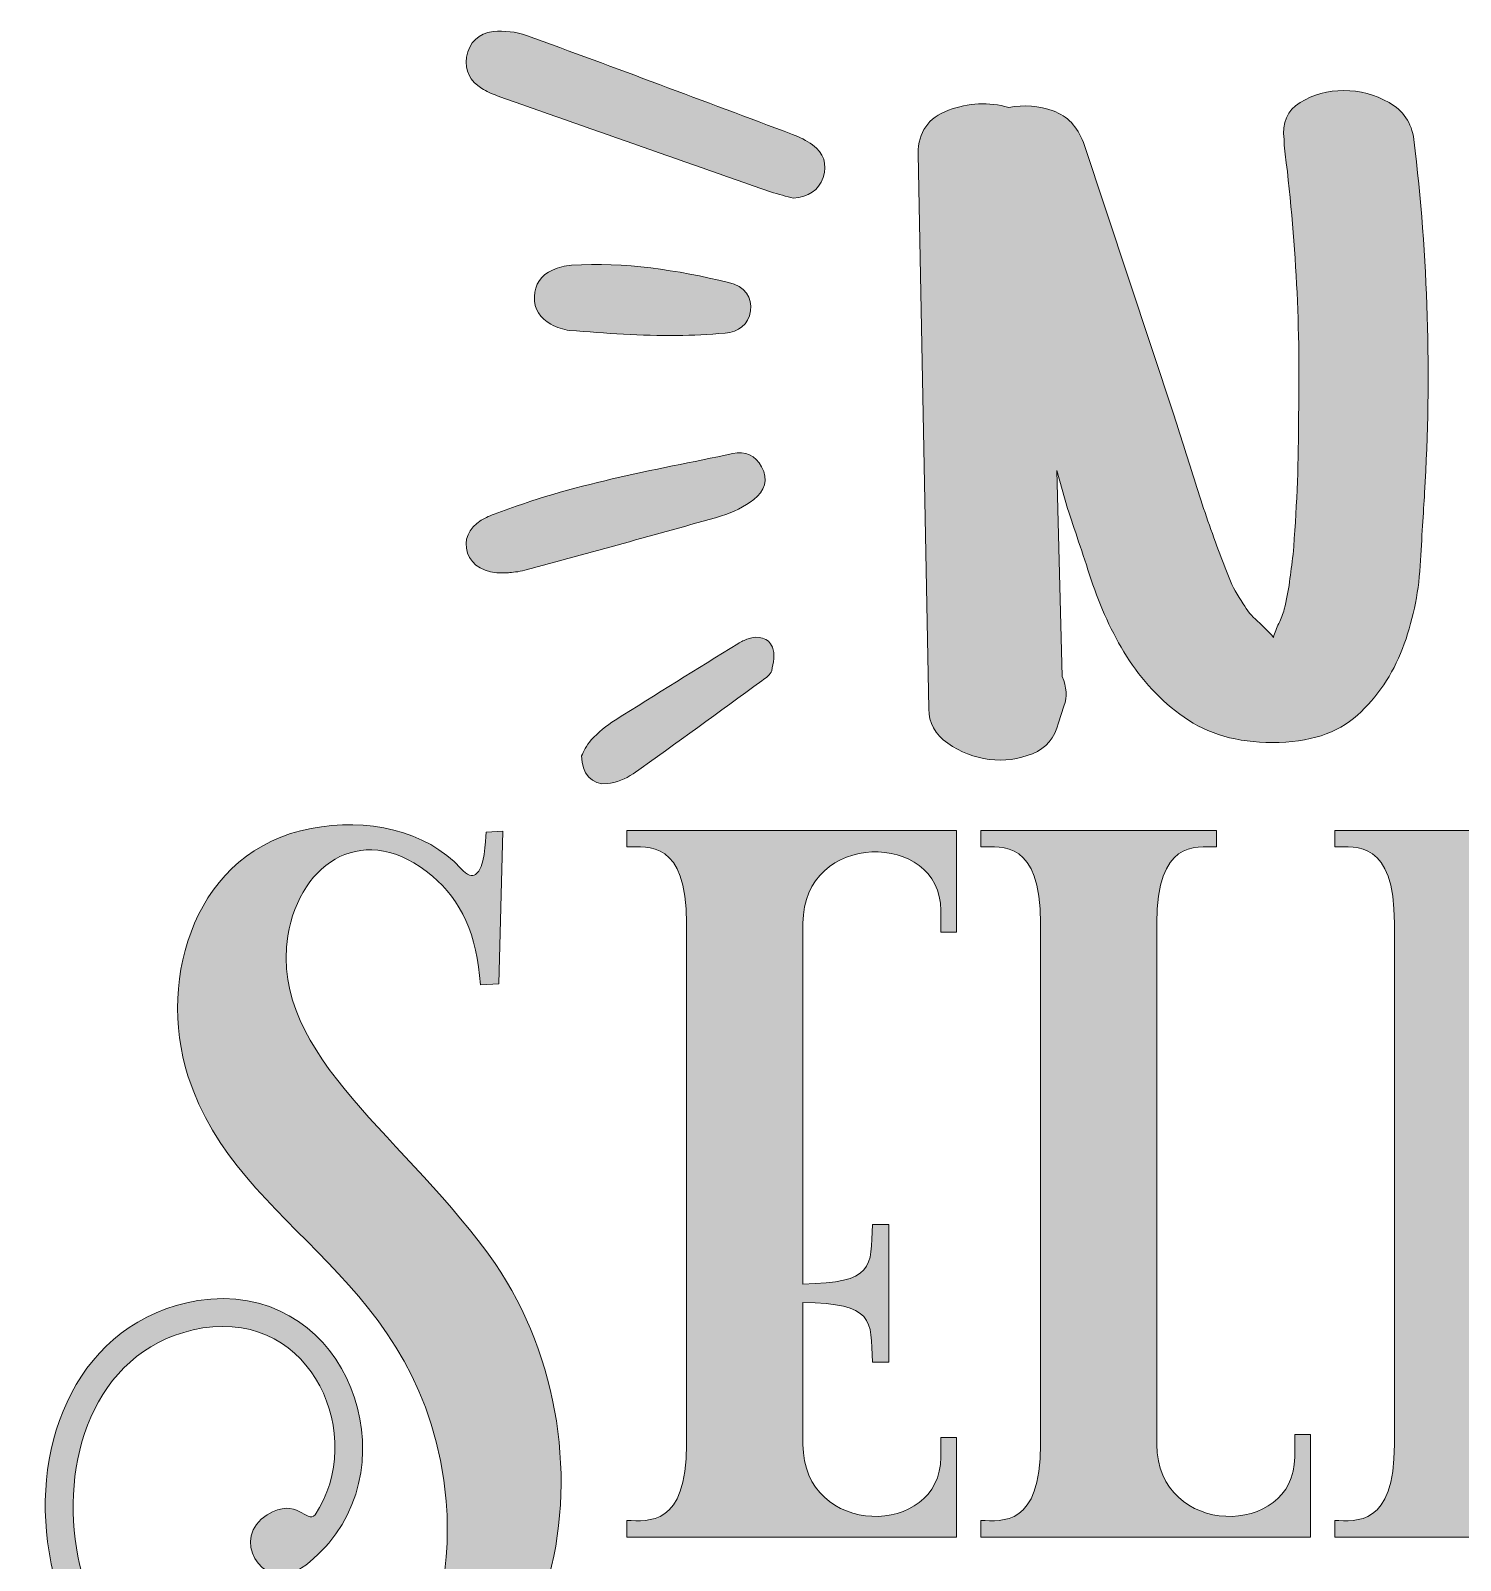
# Model space of a CAD drawing. Header units: inches. Extents: x 43 to 998, y -952 to -128.
# Drawn here: x 103 to 578, y -637 to -128 of the extents above; entities that cross this region are included whole.
import ezdxf

# ---------------------------------------------------------------- set-up
doc = ezdxf.new("R2010")
doc.units = ezdxf.units.IN
doc.header["$MEASUREMENT"] = 0
doc.layers.add('Layer 1', color=7, linetype='Continuous')

# ---------------------------------------------------------------- blocks, each defined once
blk = doc.blocks.new('block 2')
at = {"layer": 'Layer 1', "true_color": 0xffffff}
h = blk.add_hatch(color=7, dxfattribs=at)
h.dxf.hatch_style = 2
edge = h.paths.add_edge_path()
edge.add_spline(control_points=[(253.03, -147.37), (254.61, -148.37), (256.36, -149.18), (258.13, -149.81), (288.41, -160.48), (318.71, -171.13), (349.02, -181.73), (351.68, -182.66), (354.44, -183.29), (356.61, -183.89), (361.69, -183.39), (365.06, -181.36), (366.54, -177.01), (368.03, -172.63), (366.77, -168.85), (363.05, -166.17), (361.03, -164.72), (358.73, -163.53), (356.39, -162.66), (326.93, -151.61), (297.47, -140.55), (267.92, -129.75), (264.5, -128.5), (260.48, -128.15), (256.84, -128.48), (252.02, -128.91), (248.83, -132.11), (248, -137.01), (247.23, -141.53), (249.24, -144.99), (253.03, -147.37)], knot_values=[0, 0, 0, 0, 1, 1, 1, 2, 2, 2, 3, 3, 3, 4, 4, 4, 5, 5, 5, 6, 6, 6, 7, 7, 7, 8, 8, 8, 9, 9, 9, 10, 10, 10, 10], degree=3, periodic=1)
h = blk.add_hatch(color=7, dxfattribs=at)
h.dxf.hatch_style = 2
edge = h.paths.add_edge_path()
edge.add_spline(control_points=[(407.99, -365.14), (412.19, -368.1), (416.79, -369.87), (421.78, -370.5), (426.77, -371.12), (431.56, -370.5), (436.16, -368.63), (440.74, -366.77), (443.64, -363.35), (444.84, -358.38), (444.84, -358.38), (446.62, -352.78), (446.62, -352.78), (447.8, -349.68), (447.6, -346.42), (446.03, -342.99), (446.03, -342.99), (444.24, -274.45), (444.24, -274.45), (444.24, -274.45), (447.8, -287.04), (447.8, -287.04), (450.14, -293.88), (452.79, -301.81), (455.73, -310.82), (458.66, -319.84), (462.59, -328.3), (467.49, -336.23), (472.39, -344.16), (478.76, -350.92), (486.6, -356.51), (494.44, -362.11), (504.24, -364.9), (516, -364.9), (528.15, -364.9), (537.56, -361.87), (544.23, -355.81), (550.89, -349.75), (555.89, -342.37), (559.22, -333.67), (562.55, -324.97), (564.5, -315.8), (565.09, -306.16), (565.68, -296.53), (566.17, -288.44), (566.57, -281.91), (568.94, -242.75), (567.75, -203.58), (563.03, -164.42), (562.23, -158.82), (559.48, -154.71), (554.75, -152.06), (550.03, -149.43), (545, -148.1), (539.69, -148.1), (534.37, -148.1), (529.54, -149.43), (525.21, -152.06), (520.87, -154.71), (519.1, -158.82), (519.89, -164.42), (519.89, -164.42), (519.89, -166.28), (519.89, -166.28), (521.86, -181.83), (523.23, -197.22), (524.03, -212.44), (524.81, -227.68), (525.01, -243.21), (524.62, -259.07), (524.62, -273.68), (524.03, -288.13), (522.84, -302.43), (522.45, -305.54), (522.05, -308.57), (521.66, -311.52), (521.26, -314.48), (520.68, -317.51), (519.89, -320.61), (519.49, -322.17), (518.9, -323.72), (518.12, -325.27), (517.32, -326.83), (516.73, -328.38), (516.34, -329.94), (514.77, -328.07), (512.99, -326.29), (511.03, -324.57), (509.05, -322.87), (507.48, -320.93), (506.3, -318.75), (504.32, -315.95), (502.75, -313.08), (501.57, -310.12), (500.39, -307.17), (499.21, -304.14), (498.03, -301.03), (495.26, -293.57), (492.71, -286.11), (490.34, -278.65), (487.98, -271.19), (485.62, -263.73), (483.25, -256.27), (483.25, -256.27), (453.12, -165.35), (453.12, -165.35), (451.14, -160.07), (447.8, -156.57), (443.07, -154.86), (438.34, -153.16), (433.41, -152.76), (428.3, -153.7), (421.6, -151.83), (414.9, -152.14), (408.21, -154.63), (401.5, -157.12), (398.16, -161.94), (398.16, -169.08), (398.16, -169.08), (401.71, -353.72), (401.71, -353.72), (401.71, -358.38), (403.8, -362.19), (407.99, -365.14)], knot_values=[0, 0, 0, 0, 1, 1, 1, 2, 2, 2, 3, 3, 3, 4, 4, 4, 5, 5, 5, 6, 6, 6, 7, 7, 7, 8, 8, 8, 9, 9, 9, 10, 10, 10, 11, 11, 11, 12, 12, 12, 13, 13, 13, 14, 14, 14, 15, 15, 15, 16, 16, 16, 17, 17, 17, 18, 18, 18, 19, 19, 19, 20, 20, 20, 21, 21, 21, 22, 22, 22, 23, 23, 23, 24, 24, 24, 25, 25, 25, 26, 26, 26, 27, 27, 27, 28, 28, 28, 29, 29, 29, 30, 30, 30, 31, 31, 31, 32, 32, 32, 33, 33, 33, 34, 34, 34, 35, 35, 35, 36, 36, 36, 37, 37, 37, 38, 38, 38, 39, 39, 39, 40, 40, 40, 41, 41, 41, 41], degree=3, periodic=1)
h = blk.add_hatch(color=7, dxfattribs=at)
h.dxf.hatch_style = 2
edge = h.paths.add_edge_path()
edge.add_spline(control_points=[(282.27, -227.84), (294.37, -228.84), (306.09, -229.67), (317.96, -229.55), (323.24, -229.49), (328.54, -229.24), (333.93, -228.74), (338.43, -228.32), (341.67, -226.11), (342.42, -221.35), (343.09, -217.01), (340.52, -213.18), (335.12, -211.89), (317.96, -207.81), (300.61, -205.09), (282.88, -206.16), (280.74, -206.29), (278.52, -206.9), (276.55, -207.77), (272.77, -209.41), (270.71, -212.55), (270.54, -216.63), (270.37, -220.76), (272.48, -223.9), (276.06, -225.8), (277.96, -226.81), (280.15, -227.67), (282.27, -227.84)], knot_values=[0, 0, 0, 0, 1, 1, 1, 2, 2, 2, 3, 3, 3, 4, 4, 4, 5, 5, 5, 6, 6, 6, 7, 7, 7, 8, 8, 8, 9, 9, 9, 9], degree=3, periodic=1)
h = blk.add_hatch(color=7, dxfattribs=at)
h.dxf.hatch_style = 2
edge = h.paths.add_edge_path()
edge.add_spline(control_points=[(254.57, -290.02), (249.66, -292.42), (247.31, -296.08), (247.94, -300.25), (248.65, -304.89), (252.32, -307.89), (258.05, -308.46), (258.99, -308.55), (259.94, -308.48), (261.89, -308.48), (263.07, -308.3), (265.3, -308.18), (267.4, -307.61), (289.21, -301.67), (311.03, -295.76), (332.76, -289.55), (336.59, -288.46), (340.36, -286.46), (343.55, -284.07), (347.07, -281.43), (348.43, -277.45), (346.11, -273.17), (344.07, -269.41), (340.6, -267.95), (336.53, -268.81), (309.82, -274.45), (282.81, -278.96), (257.21, -288.99), (256.33, -289.34), (255.42, -289.61), (254.57, -290.02)], knot_values=[0, 0, 0, 0, 1, 1, 1, 2, 2, 2, 3, 3, 3, 4, 4, 4, 5, 5, 5, 6, 6, 6, 7, 7, 7, 8, 8, 8, 9, 9, 9, 10, 10, 10, 10], degree=3, periodic=1)
h = blk.add_hatch(color=7, dxfattribs=at)
h.dxf.hatch_style = 2
edge = h.paths.add_edge_path()
edge.add_spline(control_points=[(341.64, -330.41), (340.45, -330.8), (339.31, -331.39), (338.25, -332.05), (324.6, -340.48), (310.94, -348.88), (297.39, -357.46), (294.49, -359.29), (291.78, -361.57), (289.42, -364.06), (287.78, -365.78), (286.88, -368.21), (286.26, -369.28), (286.13, -375.31), (289.84, -379.15), (294.74, -378.58), (297.73, -378.23), (300.93, -377.03), (303.39, -375.29), (317.77, -365.13), (331.98, -354.72), (346.21, -344.34), (347.46, -343.43), (349.15, -342.33), (349.45, -341.05), (350.04, -338.51), (350.6, -335.45), (349.69, -333.21), (348.37, -329.95), (345.02, -329.29), (341.64, -330.41)], knot_values=[0, 0, 0, 0, 1, 1, 1, 2, 2, 2, 3, 3, 3, 4, 4, 4, 5, 5, 5, 6, 6, 6, 7, 7, 7, 8, 8, 8, 9, 9, 9, 10, 10, 10, 10], degree=3, periodic=1)
h = blk.add_hatch(color=7, dxfattribs=at)
h.dxf.hatch_style = 2
edge = h.paths.add_edge_path()
edge.add_spline(control_points=[(193.07, -706.57), (281.83, -705.6), (300.04, -600.25), (257.45, -538.15), (228.83, -496.86), (182.34, -469.22), (188.52, -429.23), (192.74, -404.19), (214.53, -390.54), (236.64, -409.4), (246.06, -417.2), (251.59, -428.9), (252.57, -445.49), (252.57, -445.49), (258.74, -445.16), (258.74, -445.16), (258.74, -445.16), (260.05, -394.44), (260.05, -394.44), (260.05, -394.44), (254.52, -394.77), (254.52, -394.77), (254.19, -397.69), (254.19, -406.8), (250.94, -408.75), (249.97, -409.72), (248.34, -409.07), (246.06, -406.8), (234.69, -394.12), (214.53, -389.89), (196.32, -393.47), (157.95, -400.62), (144.95, -442.89), (155.35, -475.73), (171.93, -528.4), (234.36, -541.73), (241.19, -617.16), (245.41, -667.88), (215.5, -710.15), (166.41, -692.92), (141.05, -683.81), (122.84, -661.7), (118.29, -632.77), (113.08, -601.55), (125.44, -565.46), (160.23, -559.61), (196.97, -553.76), (214.85, -596.02), (197.62, -621.71), (194.69, -624.96), (191.77, -615.53), (181.69, -621.71), (169.33, -629.19), (179.74, -646.75), (191.77, -640.24), (195.34, -638.29), (199.24, -634.39), (202.17, -631.14), (228.83, -599.6), (205.75, -543.03), (158.6, -550.51), (118.61, -557.33), (103.01, -597.98), (109.18, -634.07), (116.01, -676.98), (149.83, -706.9), (193.07, -706.57)], knot_values=[0, 0, 0, 0, 1, 1, 1, 2, 2, 2, 3, 3, 3, 4, 4, 4, 5, 5, 5, 6, 6, 6, 7, 7, 7, 8, 8, 8, 9, 9, 9, 10, 10, 10, 11, 11, 11, 12, 12, 12, 13, 13, 13, 14, 14, 14, 15, 15, 15, 16, 16, 16, 17, 17, 17, 18, 18, 18, 19, 19, 19, 20, 20, 20, 21, 21, 21, 22, 22, 22, 22], degree=3, periodic=1)
h = blk.add_hatch(color=7, dxfattribs=at)
h.dxf.hatch_style = 2
edge = h.paths.add_edge_path()
edge.add_spline(control_points=[(410.9, -427.93), (410.9, -427.93), (410.9, -394.12), (410.9, -394.12), (410.9, -394.12), (301.33, -394.12), (301.33, -394.12), (301.33, -394.12), (301.33, -399.64), (301.33, -399.64), (308.48, -399.64), (321.16, -397.37), (321.16, -425), (321.16, -482.88), (321.16, -540.43), (321.16, -598.3), (321.16, -625.94), (308.48, -623.66), (301.33, -623.66), (301.33, -623.66), (301.33, -629.19), (301.33, -629.19), (301.33, -629.19), (410.9, -629.19), (410.9, -629.19), (410.9, -629.19), (410.9, -596.02), (410.9, -596.02), (410.9, -596.02), (405.69, -596.02), (405.69, -596.02), (405.69, -596.02), (405.69, -602.53), (405.69, -602.53), (405.69, -629.51), (359.85, -629.51), (359.85, -598.3), (359.85, -598.3), (359.85, -551.16), (359.85, -551.16), (383.26, -551.48), (382.61, -556.68), (382.93, -570.99), (382.93, -570.99), (388.46, -570.99), (388.46, -570.99), (388.46, -555.71), (388.46, -540.43), (388.46, -525.15), (388.46, -525.15), (382.93, -525.15), (382.93, -525.15), (382.61, -539.45), (383.26, -544.65), (359.85, -544.98), (359.85, -544.98), (359.85, -425), (359.85, -425), (359.85, -394.12), (405.69, -394.12), (405.69, -420.78), (405.69, -425), (405.69, -427.28), (405.69, -427.93), (405.69, -427.93), (410.9, -427.93), (410.9, -427.93)], knot_values=[0, 0, 0, 0, 1, 1, 1, 2, 2, 2, 3, 3, 3, 4, 4, 4, 5, 5, 5, 6, 6, 6, 7, 7, 7, 8, 8, 8, 9, 9, 9, 10, 10, 10, 11, 11, 11, 12, 12, 12, 13, 13, 13, 14, 14, 14, 15, 15, 15, 16, 16, 16, 17, 17, 17, 18, 18, 18, 19, 19, 19, 20, 20, 20, 21, 21, 21, 22, 22, 22, 22], degree=3, periodic=1)
h = blk.add_hatch(color=7, dxfattribs=at)
h.dxf.hatch_style = 2
edge = h.paths.add_edge_path()
edge.add_spline(control_points=[(419.02, -623.66), (419.02, -623.66), (419.02, -629.19), (419.02, -629.19), (419.02, -629.19), (528.59, -629.19), (528.59, -629.19), (528.59, -629.19), (528.59, -595.05), (528.59, -595.05), (528.59, -595.05), (523.39, -595.05), (523.39, -595.05), (523.39, -595.37), (523.39, -598.63), (523.39, -602.53), (523.39, -629.51), (477.54, -629.51), (477.54, -598.3), (477.54, -540.43), (477.54, -482.88), (477.54, -425), (477.54, -397.37), (490.22, -399.64), (497.38, -399.64), (497.38, -399.64), (497.38, -394.12), (497.38, -394.12), (471.37, -394.12), (445.03, -394.12), (419.02, -394.12), (419.02, -394.12), (419.02, -399.64), (419.02, -399.64), (426.17, -399.64), (438.85, -397.37), (438.85, -425), (438.85, -482.88), (438.85, -540.43), (438.85, -598.3), (438.85, -625.94), (426.17, -623.66), (419.02, -623.66)], knot_values=[0, 0, 0, 0, 1, 1, 1, 2, 2, 2, 3, 3, 3, 4, 4, 4, 5, 5, 5, 6, 6, 6, 7, 7, 7, 8, 8, 8, 9, 9, 9, 10, 10, 10, 11, 11, 11, 12, 12, 12, 13, 13, 13, 14, 14, 14, 14], degree=3, periodic=1)
h = blk.add_hatch(color=7, dxfattribs=at)
h.dxf.hatch_style = 2
edge = h.paths.add_edge_path()
edge.add_spline(control_points=[(536.71, -623.66), (536.71, -623.66), (536.71, -629.19), (536.71, -629.19), (562.72, -629.19), (589.06, -629.19), (615.07, -629.19), (615.07, -629.19), (615.07, -623.66), (615.07, -623.66), (607.92, -623.66), (595.24, -625.94), (595.24, -598.3), (595.24, -598.3), (595.24, -551.16), (595.24, -551.16), (618.65, -551.48), (618, -556.68), (618.32, -570.99), (618.32, -570.99), (623.85, -570.99), (623.85, -570.99), (623.85, -555.71), (623.85, -540.43), (623.85, -525.15), (623.85, -525.15), (618.32, -525.15), (618.32, -525.15), (618, -539.45), (618.65, -544.65), (595.24, -544.98), (595.24, -544.98), (595.24, -425), (595.24, -425), (595.24, -394.12), (641.08, -394.12), (641.08, -420.78), (641.08, -425), (641.08, -426.63), (641.08, -427.28), (641.08, -427.28), (646.28, -427.28), (646.28, -427.28), (646.28, -427.28), (646.28, -394.12), (646.28, -394.12), (646.28, -394.12), (536.71, -394.12), (536.71, -394.12), (536.71, -394.12), (536.71, -399.64), (536.71, -399.64), (543.86, -399.64), (556.55, -397.37), (556.55, -425), (556.55, -482.88), (556.55, -540.43), (556.55, -598.3), (556.55, -625.94), (543.86, -623.66), (536.71, -623.66)], knot_values=[0, 0, 0, 0, 1, 1, 1, 2, 2, 2, 3, 3, 3, 4, 4, 4, 5, 5, 5, 6, 6, 6, 7, 7, 7, 8, 8, 8, 9, 9, 9, 10, 10, 10, 11, 11, 11, 12, 12, 12, 13, 13, 13, 14, 14, 14, 15, 15, 15, 16, 16, 16, 17, 17, 17, 18, 18, 18, 19, 19, 19, 20, 20, 20, 20], degree=3, periodic=1)
at = {"layer": 'Layer 1', "lineweight": 0}
for points, knots in [([(253.03, -147.37), (254.61, -148.37), (256.36, -149.18), (258.13, -149.81), (288.41, -160.48), (318.71, -171.13), (349.02, -181.73), (351.68, -182.66), (354.44, -183.29), (356.61, -183.89), (361.69, -183.39), (365.06, -181.36), (366.54, -177.01), (368.03, -172.63), (366.77, -168.85), (363.05, -166.17), (361.03, -164.72), (358.73, -163.53), (356.39, -162.66), (326.93, -151.61), (297.47, -140.55), (267.92, -129.75), (264.5, -128.5), (260.48, -128.15), (256.84, -128.48), (252.02, -128.91), (248.83, -132.11), (248, -137.01), (247.23, -141.53), (249.24, -144.99), (253.03, -147.37)], [0, 0, 0, 0, 1, 1, 1, 2, 2, 2, 3, 3, 3, 4, 4, 4, 5, 5, 5, 6, 6, 6, 7, 7, 7, 8, 8, 8, 9, 9, 9, 10, 10, 10, 10]), ([(407.99, -365.14), (412.19, -368.1), (416.79, -369.87), (421.78, -370.5), (426.77, -371.12), (431.56, -370.5), (436.16, -368.63), (440.74, -366.77), (443.64, -363.35), (444.84, -358.38), (444.84, -358.38), (446.62, -352.78), (446.62, -352.78), (447.8, -349.68), (447.6, -346.42), (446.03, -342.99), (446.03, -342.99), (444.24, -274.45), (444.24, -274.45), (444.24, -274.45), (447.8, -287.04), (447.8, -287.04), (450.14, -293.88), (452.79, -301.81), (455.73, -310.82), (458.66, -319.84), (462.59, -328.3), (467.49, -336.23), (472.39, -344.16), (478.76, -350.92), (486.6, -356.51), (494.44, -362.11), (504.24, -364.9), (516, -364.9), (528.15, -364.9), (537.56, -361.87), (544.23, -355.81), (550.89, -349.75), (555.89, -342.37), (559.22, -333.67), (562.55, -324.97), (564.5, -315.8), (565.09, -306.16), (565.68, -296.53), (566.17, -288.44), (566.57, -281.91), (568.94, -242.75), (567.75, -203.58), (563.03, -164.42), (562.23, -158.82), (559.48, -154.71), (554.75, -152.06), (550.03, -149.43), (545, -148.1), (539.69, -148.1), (534.37, -148.1), (529.54, -149.43), (525.21, -152.06), (520.87, -154.71), (519.1, -158.82), (519.89, -164.42), (519.89, -164.42), (519.89, -166.28), (519.89, -166.28), (521.86, -181.83), (523.23, -197.22), (524.03, -212.44), (524.81, -227.68), (525.01, -243.21), (524.62, -259.07), (524.62, -273.68), (524.03, -288.13), (522.84, -302.43), (522.45, -305.54), (522.05, -308.57), (521.66, -311.52), (521.26, -314.48), (520.68, -317.51), (519.89, -320.61), (519.49, -322.17), (518.9, -323.72), (518.12, -325.27), (517.32, -326.83), (516.73, -328.38), (516.34, -329.94), (514.77, -328.07), (512.99, -326.29), (511.03, -324.57), (509.05, -322.87), (507.48, -320.93), (506.3, -318.75), (504.32, -315.95), (502.75, -313.08), (501.57, -310.12), (500.39, -307.17), (499.21, -304.14), (498.03, -301.03), (495.26, -293.57), (492.71, -286.11), (490.34, -278.65), (487.98, -271.19), (485.62, -263.73), (483.25, -256.27), (483.25, -256.27), (453.12, -165.35), (453.12, -165.35), (451.14, -160.07), (447.8, -156.57), (443.07, -154.86), (438.34, -153.16), (433.41, -152.76), (428.3, -153.7), (421.6, -151.83), (414.9, -152.14), (408.21, -154.63), (401.5, -157.12), (398.16, -161.94), (398.16, -169.08), (398.16, -169.08), (401.71, -353.72), (401.71, -353.72), (401.71, -358.38), (403.8, -362.19), (407.99, -365.14)], [0, 0, 0, 0, 1, 1, 1, 2, 2, 2, 3, 3, 3, 4, 4, 4, 5, 5, 5, 6, 6, 6, 7, 7, 7, 8, 8, 8, 9, 9, 9, 10, 10, 10, 11, 11, 11, 12, 12, 12, 13, 13, 13, 14, 14, 14, 15, 15, 15, 16, 16, 16, 17, 17, 17, 18, 18, 18, 19, 19, 19, 20, 20, 20, 21, 21, 21, 22, 22, 22, 23, 23, 23, 24, 24, 24, 25, 25, 25, 26, 26, 26, 27, 27, 27, 28, 28, 28, 29, 29, 29, 30, 30, 30, 31, 31, 31, 32, 32, 32, 33, 33, 33, 34, 34, 34, 35, 35, 35, 36, 36, 36, 37, 37, 37, 38, 38, 38, 39, 39, 39, 40, 40, 40, 41, 41, 41, 41]), ([(282.27, -227.84), (294.37, -228.84), (306.09, -229.67), (317.96, -229.55), (323.24, -229.49), (328.54, -229.24), (333.93, -228.74), (338.43, -228.32), (341.67, -226.11), (342.42, -221.35), (343.09, -217.01), (340.52, -213.18), (335.12, -211.89), (317.96, -207.81), (300.61, -205.09), (282.88, -206.16), (280.74, -206.29), (278.52, -206.9), (276.55, -207.77), (272.77, -209.41), (270.71, -212.55), (270.54, -216.63), (270.37, -220.76), (272.48, -223.9), (276.06, -225.8), (277.96, -226.81), (280.15, -227.67), (282.27, -227.84)], [0, 0, 0, 0, 1, 1, 1, 2, 2, 2, 3, 3, 3, 4, 4, 4, 5, 5, 5, 6, 6, 6, 7, 7, 7, 8, 8, 8, 9, 9, 9, 9]), ([(254.57, -290.02), (249.66, -292.42), (247.31, -296.08), (247.94, -300.25), (248.65, -304.89), (252.32, -307.89), (258.05, -308.46), (258.99, -308.55), (259.94, -308.48), (261.89, -308.48), (263.07, -308.3), (265.3, -308.18), (267.4, -307.61), (289.21, -301.67), (311.03, -295.76), (332.76, -289.55), (336.59, -288.46), (340.36, -286.46), (343.55, -284.07), (347.07, -281.43), (348.43, -277.45), (346.11, -273.17), (344.07, -269.41), (340.6, -267.95), (336.53, -268.81), (309.82, -274.45), (282.81, -278.96), (257.21, -288.99), (256.33, -289.34), (255.42, -289.61), (254.57, -290.02)], [0, 0, 0, 0, 1, 1, 1, 2, 2, 2, 3, 3, 3, 4, 4, 4, 5, 5, 5, 6, 6, 6, 7, 7, 7, 8, 8, 8, 9, 9, 9, 10, 10, 10, 10]), ([(341.64, -330.41), (340.45, -330.8), (339.31, -331.39), (338.25, -332.05), (324.6, -340.48), (310.94, -348.88), (297.39, -357.46), (294.49, -359.29), (291.78, -361.57), (289.42, -364.06), (287.78, -365.78), (286.88, -368.21), (286.26, -369.28), (286.13, -375.31), (289.84, -379.15), (294.74, -378.58), (297.73, -378.23), (300.93, -377.03), (303.39, -375.29), (317.77, -365.13), (331.98, -354.72), (346.21, -344.34), (347.46, -343.43), (349.15, -342.33), (349.45, -341.05), (350.04, -338.51), (350.6, -335.45), (349.69, -333.21), (348.37, -329.95), (345.02, -329.29), (341.64, -330.41)], [0, 0, 0, 0, 1, 1, 1, 2, 2, 2, 3, 3, 3, 4, 4, 4, 5, 5, 5, 6, 6, 6, 7, 7, 7, 8, 8, 8, 9, 9, 9, 10, 10, 10, 10]), ([(193.07, -706.57), (281.83, -705.6), (300.04, -600.25), (257.45, -538.15), (228.83, -496.86), (182.34, -469.22), (188.52, -429.23), (192.74, -404.19), (214.53, -390.54), (236.64, -409.4), (246.06, -417.2), (251.59, -428.9), (252.57, -445.49), (252.57, -445.49), (258.74, -445.16), (258.74, -445.16), (258.74, -445.16), (260.05, -394.44), (260.05, -394.44), (260.05, -394.44), (254.52, -394.77), (254.52, -394.77), (254.19, -397.69), (254.19, -406.8), (250.94, -408.75), (249.97, -409.72), (248.34, -409.07), (246.06, -406.8), (234.69, -394.12), (214.53, -389.89), (196.32, -393.47), (157.95, -400.62), (144.95, -442.89), (155.35, -475.73), (171.93, -528.4), (234.36, -541.73), (241.19, -617.16), (245.41, -667.88), (215.5, -710.15), (166.41, -692.92), (141.05, -683.81), (122.84, -661.7), (118.29, -632.77), (113.08, -601.55), (125.44, -565.46), (160.23, -559.61), (196.97, -553.76), (214.85, -596.02), (197.62, -621.71), (194.69, -624.96), (191.77, -615.53), (181.69, -621.71), (169.33, -629.19), (179.74, -646.75), (191.77, -640.24), (195.34, -638.29), (199.24, -634.39), (202.17, -631.14), (228.83, -599.6), (205.75, -543.03), (158.6, -550.51), (118.61, -557.33), (103.01, -597.98), (109.18, -634.07), (116.01, -676.98), (149.83, -706.9), (193.07, -706.57)], [0, 0, 0, 0, 1, 1, 1, 2, 2, 2, 3, 3, 3, 4, 4, 4, 5, 5, 5, 6, 6, 6, 7, 7, 7, 8, 8, 8, 9, 9, 9, 10, 10, 10, 11, 11, 11, 12, 12, 12, 13, 13, 13, 14, 14, 14, 15, 15, 15, 16, 16, 16, 17, 17, 17, 18, 18, 18, 19, 19, 19, 20, 20, 20, 21, 21, 21, 22, 22, 22, 22]), ([(410.9, -427.93), (410.9, -427.93), (410.9, -394.12), (410.9, -394.12), (410.9, -394.12), (301.33, -394.12), (301.33, -394.12), (301.33, -394.12), (301.33, -399.64), (301.33, -399.64), (308.48, -399.64), (321.16, -397.37), (321.16, -425), (321.16, -482.88), (321.16, -540.43), (321.16, -598.3), (321.16, -625.94), (308.48, -623.66), (301.33, -623.66), (301.33, -623.66), (301.33, -629.19), (301.33, -629.19), (301.33, -629.19), (410.9, -629.19), (410.9, -629.19), (410.9, -629.19), (410.9, -596.02), (410.9, -596.02), (410.9, -596.02), (405.69, -596.02), (405.69, -596.02), (405.69, -596.02), (405.69, -602.53), (405.69, -602.53), (405.69, -629.51), (359.85, -629.51), (359.85, -598.3), (359.85, -598.3), (359.85, -551.16), (359.85, -551.16), (383.26, -551.48), (382.61, -556.68), (382.93, -570.99), (382.93, -570.99), (388.46, -570.99), (388.46, -570.99), (388.46, -555.71), (388.46, -540.43), (388.46, -525.15), (388.46, -525.15), (382.93, -525.15), (382.93, -525.15), (382.61, -539.45), (383.26, -544.65), (359.85, -544.98), (359.85, -544.98), (359.85, -425), (359.85, -425), (359.85, -394.12), (405.69, -394.12), (405.69, -420.78), (405.69, -425), (405.69, -427.28), (405.69, -427.93), (405.69, -427.93), (410.9, -427.93), (410.9, -427.93)], [0, 0, 0, 0, 1, 1, 1, 2, 2, 2, 3, 3, 3, 4, 4, 4, 5, 5, 5, 6, 6, 6, 7, 7, 7, 8, 8, 8, 9, 9, 9, 10, 10, 10, 11, 11, 11, 12, 12, 12, 13, 13, 13, 14, 14, 14, 15, 15, 15, 16, 16, 16, 17, 17, 17, 18, 18, 18, 19, 19, 19, 20, 20, 20, 21, 21, 21, 22, 22, 22, 22]), ([(419.02, -623.66), (419.02, -623.66), (419.02, -629.19), (419.02, -629.19), (419.02, -629.19), (528.59, -629.19), (528.59, -629.19), (528.59, -629.19), (528.59, -595.05), (528.59, -595.05), (528.59, -595.05), (523.39, -595.05), (523.39, -595.05), (523.39, -595.37), (523.39, -598.63), (523.39, -602.53), (523.39, -629.51), (477.54, -629.51), (477.54, -598.3), (477.54, -540.43), (477.54, -482.88), (477.54, -425), (477.54, -397.37), (490.22, -399.64), (497.38, -399.64), (497.38, -399.64), (497.38, -394.12), (497.38, -394.12), (471.37, -394.12), (445.03, -394.12), (419.02, -394.12), (419.02, -394.12), (419.02, -399.64), (419.02, -399.64), (426.17, -399.64), (438.85, -397.37), (438.85, -425), (438.85, -482.88), (438.85, -540.43), (438.85, -598.3), (438.85, -625.94), (426.17, -623.66), (419.02, -623.66)], [0, 0, 0, 0, 1, 1, 1, 2, 2, 2, 3, 3, 3, 4, 4, 4, 5, 5, 5, 6, 6, 6, 7, 7, 7, 8, 8, 8, 9, 9, 9, 10, 10, 10, 11, 11, 11, 12, 12, 12, 13, 13, 13, 14, 14, 14, 14]), ([(536.71, -623.66), (536.71, -623.66), (536.71, -629.19), (536.71, -629.19), (562.72, -629.19), (589.06, -629.19), (615.07, -629.19), (615.07, -629.19), (615.07, -623.66), (615.07, -623.66), (607.92, -623.66), (595.24, -625.94), (595.24, -598.3), (595.24, -598.3), (595.24, -551.16), (595.24, -551.16), (618.65, -551.48), (618, -556.68), (618.32, -570.99), (618.32, -570.99), (623.85, -570.99), (623.85, -570.99), (623.85, -555.71), (623.85, -540.43), (623.85, -525.15), (623.85, -525.15), (618.32, -525.15), (618.32, -525.15), (618, -539.45), (618.65, -544.65), (595.24, -544.98), (595.24, -544.98), (595.24, -425), (595.24, -425), (595.24, -394.12), (641.08, -394.12), (641.08, -420.78), (641.08, -425), (641.08, -426.63), (641.08, -427.28), (641.08, -427.28), (646.28, -427.28), (646.28, -427.28), (646.28, -427.28), (646.28, -394.12), (646.28, -394.12), (646.28, -394.12), (536.71, -394.12), (536.71, -394.12), (536.71, -394.12), (536.71, -399.64), (536.71, -399.64), (543.86, -399.64), (556.55, -397.37), (556.55, -425), (556.55, -482.88), (556.55, -540.43), (556.55, -598.3), (556.55, -625.94), (543.86, -623.66), (536.71, -623.66)], [0, 0, 0, 0, 1, 1, 1, 2, 2, 2, 3, 3, 3, 4, 4, 4, 5, 5, 5, 6, 6, 6, 7, 7, 7, 8, 8, 8, 9, 9, 9, 10, 10, 10, 11, 11, 11, 12, 12, 12, 13, 13, 13, 14, 14, 14, 15, 15, 15, 16, 16, 16, 17, 17, 17, 18, 18, 18, 19, 19, 19, 20, 20, 20, 20])]:
    blk.add_open_spline(points, degree=3, knots=knots, dxfattribs=at)

msp = doc.modelspace()

# ---------------------------------------------------------------- block references
at = {"layer": 'Layer 1'}
msp.add_blockref('block 2', (0, 0), dxfattribs=at)

doc.saveas('drawing.dxf')
